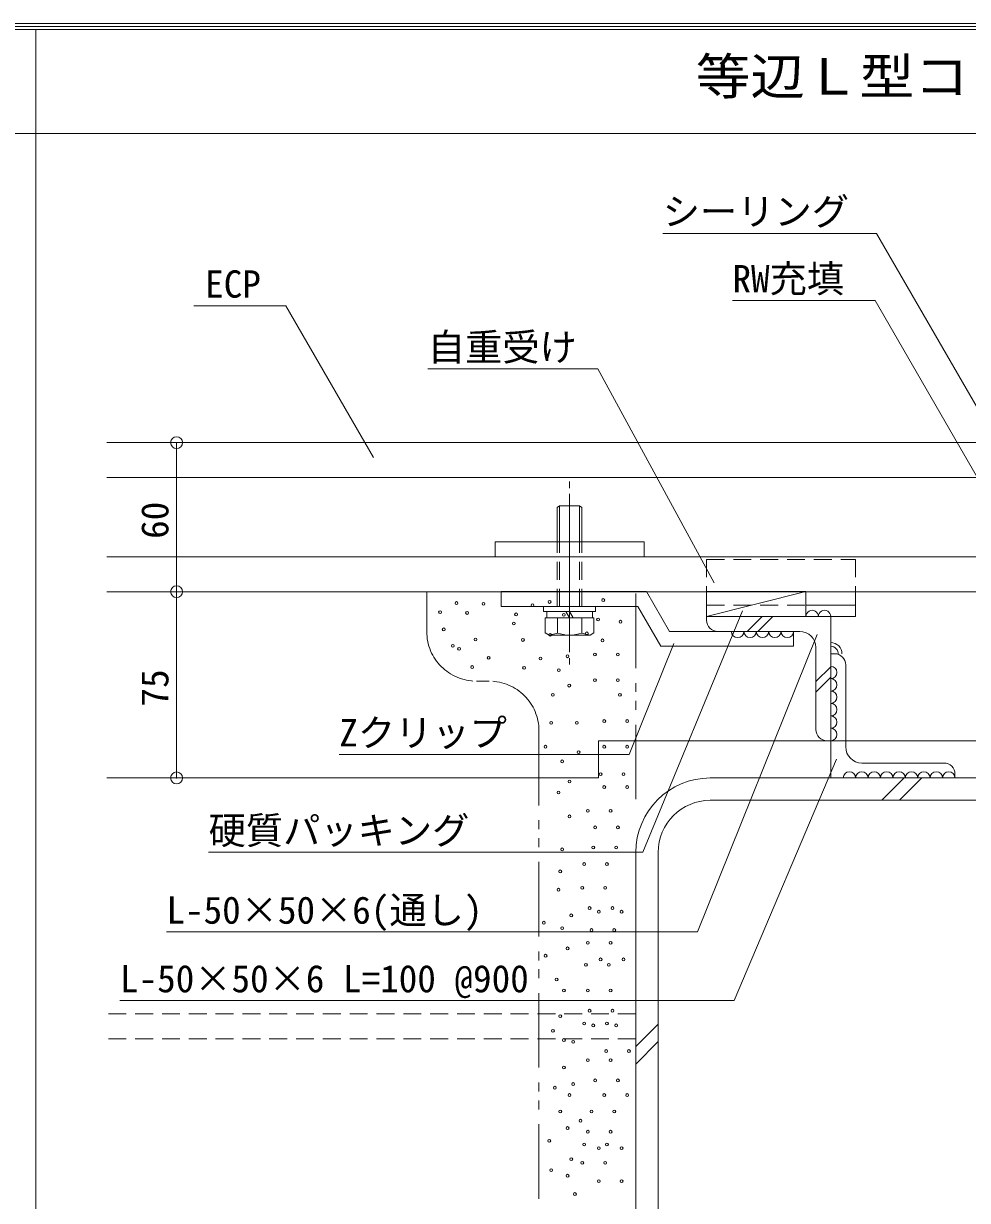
# Model space of a CAD drawing. Units: millimetres at full size, sheet at 1:6; details may follow other scales. Extents: x -1209 to 1209, y -852 to 852.
# Drawn here: x 403.1 to 783.2, y 378.6 to 852.4 of the extents above; entities that cross this region are included whole.
import ezdxf
from ezdxf.enums import TextEntityAlignment as Align

# ---------------------------------------------------------------- set-up
doc = ezdxf.new("R2010")
doc.units = ezdxf.units.MM
doc.header["$LTSCALE"] = 6
doc.header["$PDMODE"] = 32
doc.header["$PDSIZE"] = 4.8
doc.linetypes.add('DASHED1', pattern=[1.8, 1.2, -0.6])
doc.linetypes.add('DOUBLE_CHAIN1', pattern=[8.8, 5, -1, 0.6, -0.6, 0.6, -1])
for name, color, linetype, lineweight in [('0-0_WAKU', 7, 'Continuous', 5), ('0-1_AL', 5, 'Continuous', 5), ('0-2_SUNPO', 7, 'Continuous', 5), ('0-3_STEEL', 6, 'Continuous', 5), ('0-4_KANAMONO', 6, 'Continuous', 5), ('0-5_FUKUSIZA', 3, 'Continuous', 5), ('0-6_HIFUKU', 4, 'Continuous', 5), ('0-7_KUTAI', 4, 'Continuous', 5)]:
    doc.layers.add(name, color=color, linetype=linetype, lineweight=lineweight)
doc.styles.add('ＭＳ ゴシック', font='')
doc.styles.get('ＭＳ ゴシック').set_extended_font_data('MS Gothic')

msp = doc.modelspace()

# ---------------------------------------------------------------- linework, layer by layer
at = {"layer": '0-0_WAKU'}
for p, q in [((-1209.414, 852.414), (1209.414, 852.414)), ((-1208.207, 851.207), (1208.207, 851.207)), ((-1207, 850), (1207, 850)), ((408, 850), (408, -799)), ((-1207, 808.159), (1207, 808.159))]:
    msp.add_line(p, q, dxfattribs=at)
at = {"layer": '0-1_AL'}
for p, q in [((436.637, 683.691), (790.631, 683.691)), ((436.637, 669.69), (790.631, 669.69)), ((436.637, 637.692), (790.631, 637.692)), ((436.637, 623.691), (790.631, 623.691))]:
    msp.add_line(p, q, dxfattribs=at)
at = {"layer": '0-2_SUNPO'}
for p, q in [((746.593, 767.946), (660.47, 767.946)), ((798.689, 677.713), (746.593, 767.946)), ((508.694, 738.759), (471.657, 738.759)), ((543.979, 677.644), (508.694, 738.759)), ((634.293, 713.345), (565.849, 713.345)), ((681.169, 627.252), (634.293, 713.345)), ((464.717, 623.69), (464.717, 683.69)), ((464.717, 548.692), (464.717, 623.69)), ((664.929, 602.836), (646.925, 558.1)), ((722.644, 606.423), (674.451, 486.707)), ((646.925, 558.1), (530.225, 558.1)), ((674.451, 486.707), (460.602, 486.707))]:
    msp.add_line(p, q, dxfattribs=at)
for points in [[(796.649, 653.247), (746.051, 740.884), (688.536, 740.884)], [(692.616, 616.033), (652.485, 518.754), (477.579, 518.754)], [(730.422, 556.26), (689.229, 459.105), (441.911, 459.105)]]:
    msp.add_lwpolyline(points, dxfattribs=at)
for p in [(464.717, 683.69), (464.717, 623.69), (464.717, 548.692)]:
    msp.add_point(p, dxfattribs=at)
at = {"layer": '0-3_STEEL'}
for p, q in [((678.144, 612.193), (678.144, 613.693)), ((728.142, 613.693), (678.144, 613.693)), ((694.503, 607.693), (700.503, 613.693)), ((698.745, 607.693), (704.745, 613.693)), ((728.142, 613.693), (728.142, 563.692)), ((682.643, 607.693), (715.643, 607.692)), ((722.142, 601.192), (722.142, 568.192)), ((728.142, 598.693), (728.142, 548.692)), ((728.142, 598.693), (729.642, 598.693)), ((722.142, 587.467), (728.142, 593.467)), ((734.142, 594.193), (734.142, 561.193)), ((722.142, 583.225), (728.142, 589.225)), ((726.642, 563.692), (728.142, 563.692)), ((740.643, 554.692), (773.643, 554.692)), ((778.143, 550.192), (778.143, 548.692)), ((728.142, 548.692), (778.143, 548.692))]:
    msp.add_line(p, q, dxfattribs=at)
for centre, radius, start, end in [((682.643, 612.193), 4.5, 180, 270), ((715.643, 601.192), 6.5, 0, 90), ((729.642, 594.193), 4.5, 0, 90), ((726.642, 568.192), 4.5, 180, 270), ((740.643, 561.193), 6.5, 180, 270), ((773.643, 550.192), 4.5, 0, 90)]:
    msp.add_arc(centre, radius, start, end, dxfattribs=at)
at = {"layer": '0-4_KANAMONO'}
for p, q in [((622.942, 665.419), (622.942, 668.053)), ((622.942, 599.32), (622.942, 663.079)), ((617.944, 643.693), (617.944, 657.616)), ((618.943, 643.693), (618.943, 658.192)), ((626.944, 658.192), (627.943, 657.616)), ((626.944, 643.693), (626.944, 658.192)), ((627.943, 643.693), (627.943, 657.616)), ((592.942, 637.693), (592.942, 643.693)), ((592.942, 643.693), (652.942, 643.693)), ((652.942, 637.693), (652.942, 643.693)), ((592.942, 637.693), (652.942, 637.693)), ((595.442, 623.692), (595.442, 617.692)), ((595.442, 623.692), (653.904, 623.692)), ((653.904, 623.692), (663.144, 607.693)), ((678.144, 623.692), (678.144, 613.693)), ((738.144, 623.692), (738.144, 613.693)), ((595.442, 617.692), (650.442, 617.692)), ((612.442, 615.691), (612.442, 617.692)), ((633.441, 615.691), (633.441, 617.692)), ((650.442, 617.692), (659.679, 601.693)), ((718.143, 618.193), (738.144, 618.193)), ((633.441, 615.691), (612.442, 615.691)), ((632.758, 613.192), (613.129, 613.192)), ((613.744, 613.192), (613.744, 615.691)), ((618.037, 607.018), (618.037, 613.192)), ((622.942, 613.192), (621.499, 615.691)), ((624.388, 613.192), (622.942, 615.691)), ((627.85, 607.018), (627.85, 613.192)), ((632.143, 613.192), (632.143, 615.691)), ((632.758, 607.096), (632.758, 613.192)), ((678.144, 613.693), (738.144, 613.693)), ((618.037, 607.015), (614.691, 606.19)), ((627.85, 607.015), (631.192, 606.19)), ((631.195, 606.19), (632.758, 607.093)), ((663.144, 607.693), (713.144, 607.693)), ((713.144, 607.693), (713.144, 601.693)), ((631.192, 606.193), (614.691, 606.193)), ((659.679, 601.693), (713.144, 601.693)), ((622.942, 594.349), (622.942, 596.98))]:
    msp.add_line(p, q, dxfattribs=at)
at = {"layer": '0-4_KANAMONO', "linetype": 'DASHED1'}
for p, q in [((617.944, 617.692), (617.944, 643.693)), ((618.943, 617.692), (618.943, 643.693)), ((626.944, 617.692), (626.944, 643.693)), ((627.943, 617.692), (627.943, 643.693)), ((678.144, 636.691), (738.144, 636.691)), ((678.144, 636.691), (678.144, 623.692)), ((738.144, 636.691), (738.144, 623.692)), ((678.144, 618.193), (718.143, 618.193))]:
    msp.add_line(p, q, dxfattribs=at)
at = {"layer": '0-4_KANAMONO'}
for points in [[(626.944, 658.192), (618.943, 658.192), (617.944, 657.613)], [(614.691, 606.193), (613.129, 607.096), (613.129, 613.192)]]:
    msp.add_lwpolyline(points, dxfattribs=at)
msp.add_arc((622.942, 621.193), 15, 250.903, 289.09698, dxfattribs=at)
at = {"layer": '0-5_FUKUSIZA'}
for p, q in [((678.144, 613.693), (678.144, 623.692)), ((678.144, 613.693), (718.143, 623.692)), ((678.144, 623.692), (718.143, 623.692)), ((718.143, 623.692), (718.143, 613.693)), ((718.143, 613.693), (678.144, 613.693))]:
    msp.add_line(p, q, dxfattribs=at)
for centre, radius, start, end in [((720.642, 613.694), 2.5, 0.00299, 180.00299), ((725.642, 613.694), 2.5, 0.00299, 180.00299), ((690.644, 607.693), 2.5, 179.99699, 359.99699), ((695.644, 607.694), 2.5, 179.99699, 359.99699), ((700.644, 607.694), 2.5, 179.99699, 359.99699), ((705.644, 607.693), 2.5, 179.99699, 359.99699), ((710.644, 607.693), 2.5, 179.99699, 359.99699), ((728.142, 598.693), 4.5, 359.99981, 90), ((728.142, 598.693), 3, 355.15099, 90), ((728.142, 591.192), 2.5, 270, 90), ((728.142, 586.192), 2.5, 270, 90), ((728.142, 581.192), 2.5, 270, 90), ((728.142, 576.192), 2.5, 270, 90), ((728.142, 571.192), 2.5, 270, 90), ((728.142, 566.192), 2.5, 270, 90), ((735.643, 548.692), 2.5, 0, 180), ((740.643, 548.692), 2.5, 0, 180), ((745.643, 548.692), 2.5, 0, 180), ((750.643, 548.692), 2.5, 0, 180), ((755.643, 548.692), 2.5, 0, 180), ((760.643, 548.692), 2.5, 0, 180), ((765.643, 548.692), 2.5, 0, 180), ((770.643, 548.692), 2.5, 0, 180), ((775.643, 548.692), 2.5, 0, 180)]:
    msp.add_arc(centre, radius, start, end, dxfattribs=at)
at = {"layer": '0-6_HIFUKU', "linetype": 'DOUBLE_CHAIN1'}
for p, q in [((565.442, 607.666), (565.442, 623.666)), ((649.64, 540.11), (649.64, 623.691)), ((585.442, 587.666), (590.644, 587.666)), ((610.644, 567.666), (610.644, 269.691))]:
    msp.add_line(p, q, dxfattribs=at)
at = {"layer": '0-6_HIFUKU'}
for centre in [(636.538, 620.333), (570.79, 615.42), (577.433, 619.11), (588.318, 618.816), (608.03, 618.228), (614.915, 619.549), (581.675, 615.125), (600.509, 610.878), (601.387, 614.537), (620.629, 614.395), (634.409, 612.49), (643.484, 611.594), (572.266, 608.524), (615.139, 606.329), (629.928, 606.889), (575.957, 601.881), (585.082, 604.4), (604.2, 604.235), (636.201, 604.088), (578.439, 600.71), (590.378, 597.045), (611.266, 596.751), (622.104, 597.678), (633.175, 598.416), (642.39, 598.416), (583.735, 593.355), (604.623, 593.06), (618.612, 592.1), (633.175, 588.083), (642.39, 588.083), (622.842, 585.868), (616.199, 582.178), (643.26, 582.129), (615.524, 570.871), (625.858, 570.871), (636.929, 571.609), (646.144, 571.609), (613.233, 561.275), (626.596, 559.061), (636.929, 561.275), (646.144, 561.275), (619.953, 555.37), (635.453, 550.203), (644.668, 550.203), (622.905, 547.251), (636.929, 545.036), (646.144, 545.036), (618.476, 542.822), (630.286, 535.441), (639.501, 535.441), (622.905, 533.226), (633.239, 528.798), (642.453, 528.798), (632.501, 520.678), (641.715, 520.678), (619.953, 519.94), (628.81, 514.035), (638.024, 514.035), (619.214, 511.083), (618.476, 503.702), (628.072, 504.44), (637.286, 504.44), (623.643, 493.368), (631.024, 496.32), (634.715, 494.844), (640.239, 496.32), (643.929, 494.844), (612.571, 490.415), (619.953, 488.201), (631.763, 487.463), (640.977, 487.463), (622.167, 480.082), (630.286, 482.296), (639.501, 482.296), (613.31, 477.129), (629.548, 473.439), (635.453, 475.653), (638.763, 473.439), (644.668, 475.653), (617.738, 467.534), (620.691, 463.105), (630.286, 463.105), (639.501, 463.105), (631.024, 454.986), (640.239, 454.986), (619.214, 452.771), (628.81, 449.819), (638.024, 449.819), (616.262, 446.866), (632.501, 449.081), (641.715, 449.081), (620.691, 443.176), (624.381, 442.437), (637.667, 438.747), (646.882, 438.747), (620.691, 432.104), (630.286, 435.056), (639.501, 435.056), (633.239, 426.937), (642.453, 426.937), (617, 423.984), (624.381, 425.461), (622.905, 421.032), (636.929, 421.032), (646.144, 421.032), (619.214, 414.389), (631.763, 414.389), (640.977, 414.389), (622.167, 407.746), (627.334, 410.698), (614.786, 402.579), (630.286, 406.27), (639.501, 406.27), (628.81, 401.103), (634.715, 399.626), (638.024, 401.103), (643.929, 399.626), (623.643, 395.198), (628.072, 393.721), (637.286, 393.721), (615.524, 390.769), (622.167, 388.555), (634.715, 386.34), (643.929, 386.34), (625.119, 381.173)]:
    msp.add_circle(centre, 0.567, dxfattribs=at)
at = {"layer": '0-6_HIFUKU', "linetype": 'DOUBLE_CHAIN1'}
for centre, start, end in [((585.442, 607.666), 180, 270), ((590.644, 567.666), 0, 90)]:
    msp.add_arc(centre, 20, start, end, dxfattribs=at)
at = {"layer": '0-7_KUTAI', "color": 6}
for p, q in [((634.631, 563.692), (634.631, 548.692)), ((634.631, 563.692), (804.632, 563.692)), ((659.213, 563.692), (715.212, 563.692)), ((436.637, 548.692), (634.631, 548.692)), ((679.631, 548.692), (919.631, 548.692)), ((748.718, 539.692), (757.718, 548.692)), ((755.789, 539.692), (764.789, 548.692)), ((679.631, 539.692), (919.631, 539.692)), ((649.631, 518.692), (649.631, 278.692)), ((658.631, 518.692), (658.631, 278.692)), ((649.631, 440.605), (658.631, 449.605)), ((649.631, 433.534), (658.631, 442.534))]:
    msp.add_line(p, q, dxfattribs=at)
at = {"layer": '0-7_KUTAI', "color": 6, "linetype": 'DASHED1'}
for p, q in [((649.631, 453.692), (436.637, 453.692)), ((649.631, 443.692), (436.637, 443.692))]:
    msp.add_line(p, q, dxfattribs=at)
at = {"layer": '0-7_KUTAI', "color": 6}
for radius in [30, 21]:
    msp.add_arc((679.631, 518.692), radius, 89.99998, 179.99998, dxfattribs=at)

# ---------------------------------------------------------------- texts
at = {"layer": '0-0_WAKU', "style": 'ＭＳ ゴシック', "width": 1.1}
msp.add_text('等辺Ｌ型コ－ナ－部詳細図', height=14.66, dxfattribs=at).set_placement((673.75, 819.409), align=Align.BOTTOM_LEFT)
at = {"layer": '0-2_SUNPO', "style": 'ＭＳ ゴシック'}
for s, p in [('シーリング', (660.47, 767.946)), ('RW充填', (688.536, 740.884)), ('ECP', (476.194, 738.759)), ('自重受け', (565.849, 713.345)), ('Zクリップ ', (530.225, 558.1)), ('硬質パッキング', (477.579, 518.754)), ('L-50×50×6(通し)', (460.602, 486.707)), ('L-50×50×6 L=100 @900', (441.911, 459.105))]:
    msp.add_text(s, height=11, dxfattribs=at).set_placement(p, align=Align.BOTTOM_LEFT)
for s, p in [('60', (464.717, 644.94)), ('75', (464.717, 577.441))]:
    msp.add_text(s, height=11, rotation=90, dxfattribs=at).set_placement(p, align=Align.BOTTOM_LEFT)

doc.saveas('drawing.dxf')
